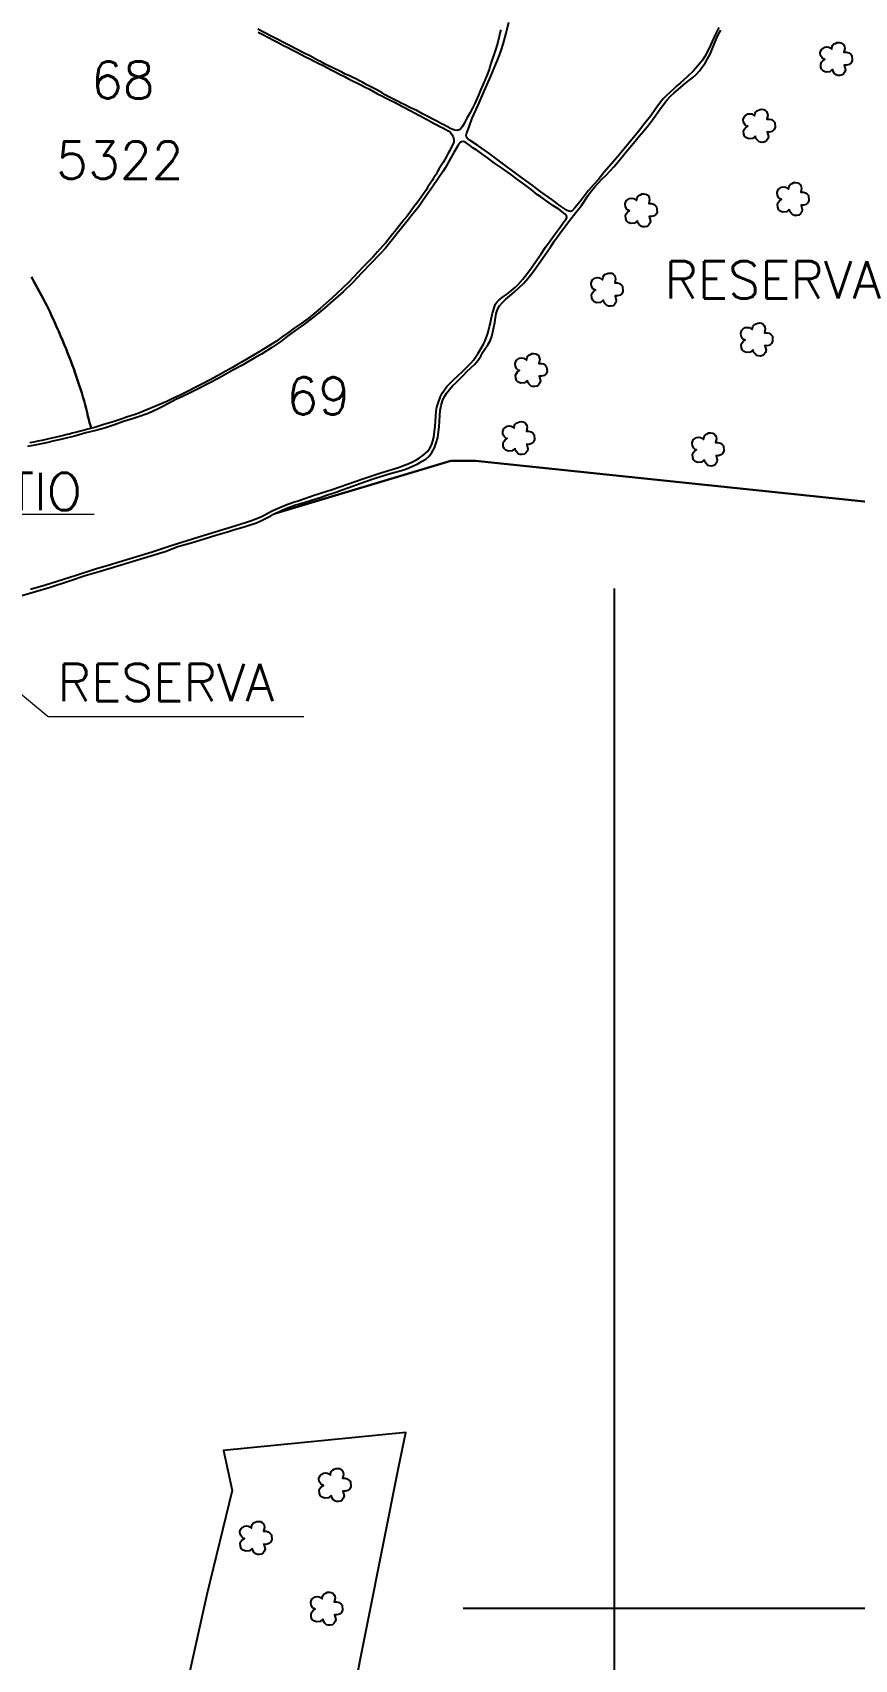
# Model space of a CAD drawing. Extents: x 739818 to 746118, y 7816232 to 7825142.
# Drawn here: x 742890 to 743752, y 7817946 to 7819654 of the extents above; entities that cross this region are included whole.
import ezdxf

# ---------------------------------------------------------------- set-up
doc = ezdxf.new("R2010")
doc.units = 0
doc.header["$MEASUREMENT"] = 0
doc.linetypes.add('CONTINUO', pattern=[0])
for name, color, linetype, lineweight in [('0114001148', 1, 'Continuous', 25), ('0114001148066', 5, 'Continuous', 25), ('0114001148068', 5, 'Continuous', 25), ('TEXTO_DIVERSOS', 7, 'Continuous', 5)]:
    doc.layers.add(name, color=color, linetype=linetype, lineweight=lineweight)
for name, color, linetype in [('0114001148069', 5, 'Continuous'), ('0114001148081', 5, 'Continuous'), ('_SIMBOLO ARVORE', 118, 'Continuous'), ('MALHA', 8, 'Continuous'), ('RESERVA', 3, 'Continuous'), ('TEXTO_NUN_TAL', 7, 'Continuous')]:
    doc.layers.add(name, color=color, linetype=linetype)
doc.styles.add('Simplex', font='simplex.shx')

msp = doc.modelspace()

# ---------------------------------------------------------------- linework, layer by layer
at = {"layer": '0114001148', "linetype": 'ByBlock'}
for points in [[(742878.7, 7819062.9), (742893.2, 7819067.1), (742907.5, 7819071.3), (742929.9, 7819078.6), (742945, 7819083.8), (742959.8, 7819088.2), (742983.1, 7819095.1), (743007, 7819102.3), (743029.1, 7819109.2), (743042.5, 7819114.3), (743056.4, 7819118.2), (743069.9, 7819122.3), (743082.3, 7819126.2), (743094.6, 7819129.9), (743100.8, 7819131.8), (743107, 7819133.6), (743113.2, 7819135.3), (743119.3, 7819137.3), (743125, 7819139.3), (743130.1, 7819141.5), (743135, 7819143.9), (743140.1, 7819146.6), (743142.2, 7819147.8), (743144.4, 7819149), (743328.9, 7819204.3), (743354.5, 7819204.1), (743789.2, 7819158.7)], [(743209.2, 7817822.6), (743274, 7818147.5), (743281.7, 7818184.5), (743090.2, 7818165.9), (743099.5, 7818123.8), (743072.9, 7818014.5), (743047, 7817898.2)]]:
    msp.add_lwpolyline(points, dxfattribs=at)
at = {"layer": '0114001148066'}
msp.add_lwpolyline([(743381.2, 7819656.5), (743380.3, 7819652.9), (743379.5, 7819649.5), (743378.1, 7819643.7), (743376.3, 7819637.6), (743374.4, 7819631.4), (743372.3, 7819625.4), (743370.2, 7819619.2), (743369.2, 7819616), (743367.1, 7819610.3), (743364.9, 7819604.5), (743362.4, 7819598.7), (743360, 7819593.1), (743357.7, 7819587.9), (743353.9, 7819579.3), (743351.4, 7819574.2), (743348.6, 7819568.9), (743345.6, 7819563.7), (743343, 7819558.9), (743341.9, 7819556.6), (743340.8, 7819554.6), (743339.3, 7819552.9), (743337.6, 7819551.7), (743335.4, 7819551), (743333.1, 7819551.2), (743330.9, 7819551.9), (743328.6, 7819553), (743326.3, 7819554.2), (743324, 7819555.5), (743321.5, 7819556.8), (743319.1, 7819558), (743316.7, 7819559.3), (743314.1, 7819560.6), (743309.3, 7819563), (743304.5, 7819565.7), (743299.2, 7819568.5), (743293, 7819571.7), (743286.5, 7819574.8), (743279.9, 7819578.1), (743276.6, 7819579.7), (743273.4, 7819581.4), (743270, 7819583.1), (743266.6, 7819584.8), (743263.2, 7819586.6), (743259.9, 7819588.4), (743256.8, 7819590.2), (743253.6, 7819592), (743250.5, 7819593.7), (743247, 7819595.5), (743243.5, 7819597.4), (743239.9, 7819599.2), (743236.4, 7819601.1), (743232.8, 7819602.9), (743229.1, 7819604.9), (743225.3, 7819606.7), (743221.7, 7819608.4), (743218.1, 7819610.1), (743214.5, 7819611.9), (743210.8, 7819613.8), (743207.1, 7819615.7), (743203.5, 7819617.4), (743199.8, 7819619.2), (743196.2, 7819620.9), (743192.6, 7819622.8), (743188.9, 7819624.7), (743181.4, 7819628.8), (743174.1, 7819632.5), (743167, 7819636.1), (743159.7, 7819640), (743156, 7819641.9), (743152.5, 7819643.6), (743148.8, 7819645.5), (743141.1, 7819649.6), (743133.7, 7819653.4), (743126.2, 7819657.2)], dxfattribs=at)
at = {"layer": '0114001148068'}
for points in [[(743126.8, 7819654), (743132.1, 7819651.2), (743137.4, 7819648.5), (743142.6, 7819645.8), (743147.7, 7819643.1), (743152.7, 7819640.5), (743157.7, 7819638), (743162.5, 7819635.5), (743167.2, 7819633.1), (743171.8, 7819630.7), (743176.3, 7819628.3), (743180.9, 7819625.9), (743185.5, 7819623.6), (743190.2, 7819621.2), (743194.8, 7819618.9), (743199.3, 7819616.5), (743203.8, 7819614.1), (743208.3, 7819611.9), (743212.8, 7819609.7), (743217.2, 7819607.5), (743221.5, 7819605.2), (743225.8, 7819603), (743230.1, 7819600.8), (743234.5, 7819598.6), (743238.9, 7819596.3), (743243.3, 7819594.1), (743247.7, 7819591.8), (743252, 7819589.5), (743256.5, 7819587.2), (743260.9, 7819584.9), (743265.3, 7819582.7), (743269.6, 7819580.5), (743278.1, 7819575.9), (743286.8, 7819571.4), (743295.2, 7819567), (743303.4, 7819562.7), (743310.7, 7819558.7), (743314, 7819556.8), (743317.2, 7819555.2), (743320.4, 7819553.6), (743323.4, 7819552), (743326.1, 7819550.5), (743328.3, 7819548.8), (743329.9, 7819546.7), (743331.2, 7819544.3), (743332, 7819541.4), (743331.8, 7819538.7), (743330.8, 7819536), (743329.2, 7819532.9), (743327.6, 7819529.7), (743325.8, 7819526.5), (743324.2, 7819523.5), (743322.5, 7819520.5), (743320.7, 7819517.4), (743318.7, 7819514.2), (743316.7, 7819510.9), (743314.8, 7819507.7), (743312.9, 7819504.5), (743311.1, 7819501.5), (743309.2, 7819498.4), (743307, 7819495.1), (743304.7, 7819491.6), (743302.4, 7819488), (743300.2, 7819484.5), (743297.7, 7819480.9), (743295.2, 7819477.4), (743292.6, 7819474.1), (743290, 7819470.7), (743287.5, 7819467.2), (743285, 7819463.9), (743282.5, 7819460.6), (743280, 7819457.5), (743277.6, 7819454.5), (743275.1, 7819451.3), (743272.6, 7819448.1), (743270.2, 7819445), (743267.7, 7819441.9), (743265.1, 7819438.8), (743262.6, 7819435.9), (743260.1, 7819432.8), (743257.4, 7819429.7), (743252, 7819423.7), (743246.8, 7819418), (743241.7, 7819412.6), (743236.9, 7819407.7), (743231.9, 7819402.4), (743226.8, 7819397.1), (743221.3, 7819391.5), (743215.4, 7819385.7), (743209.6, 7819380.1), (743203.9, 7819374.9), (743197.9, 7819369.6), (743191.7, 7819364.2), (743185.2, 7819358.6), (743179, 7819353.7), (743171.8, 7819348.5), (743164.6, 7819343.3), (743158.4, 7819338.8), (743152, 7819334.3), (743145.9, 7819329.8), (743139.7, 7819325.8), (743133.9, 7819322.4), (743127.7, 7819318.6), (743121.7, 7819315), (743115.9, 7819311.6), (743110, 7819308.1), (743105.1, 7819305.2), (743099.8, 7819302.1), (743092.2, 7819297.8), (743084, 7819293.5), (743075.6, 7819288.9), (743068.1, 7819284.9), (743060.5, 7819281.1), (743052.5, 7819277.1), (743044.7, 7819273.3), (743037.8, 7819270.1), (743034.4, 7819268.4), (743030.7, 7819266.6), (743026.5, 7819264.8), (743022.4, 7819263), (743018.3, 7819261.2), (743014.1, 7819259.4), (743009.8, 7819257.6), (743005.7, 7819255.9), (743001.6, 7819254.4), (742997.5, 7819253), (742993.2, 7819251.5), (742988.7, 7819250), (742984, 7819248.4), (742974.4, 7819245.3), (742964.7, 7819242.4), (742960.4, 7819241), (742956.3, 7819239.7), (742952.3, 7819238.5), (742951.2, 7819239.4), (742950.6, 7819241.2), (742949.8, 7819244), (742948.9, 7819247.5), (742948, 7819251.2), (742947.2, 7819255.1), (742946.2, 7819259), (742945.2, 7819263), (742944, 7819267.1), (742942.8, 7819271.4), (742941.6, 7819275.6), (742940.2, 7819279.7), (742938.9, 7819283.8), (742937.5, 7819287.8), (742936.2, 7819292), (742934.7, 7819296.3), (742933.2, 7819300.7), (742931.7, 7819305), (742930.1, 7819309.2), (742928.4, 7819313.4), (742926.8, 7819317.5), (742925.1, 7819321.8), (742923.3, 7819326.3), (742921.4, 7819330.8), (742919.4, 7819335.3), (742917.5, 7819339.8), (742915.6, 7819344.1), (742913.7, 7819348.3), (742911.9, 7819352.4), (742910, 7819356.4), (742908.3, 7819360.2), (742906.7, 7819363.8), (742904.9, 7819367.2), (742903.3, 7819370.5), (742901.5, 7819374), (742899.4, 7819377.7), (742897.3, 7819381.5), (742895.2, 7819385.4), (742893.1, 7819389.3), (742891, 7819393.2), (742888.8, 7819397.2)], [(742888.8, 7819397.2), (742891, 7819393.2), (742893.1, 7819389.3), (742895.2, 7819385.4), (742897.3, 7819381.5), (742899.4, 7819377.7), (742901.5, 7819374), (742903.3, 7819370.5), (742904.9, 7819367.2), (742906.7, 7819363.8), (742908.3, 7819360.2), (742910, 7819356.4), (742911.9, 7819352.4), (742913.7, 7819348.3), (742915.6, 7819344.1), (742917.5, 7819339.8), (742919.4, 7819335.3), (742921.4, 7819330.8), (742923.3, 7819326.3), (742925.1, 7819321.8), (742926.8, 7819317.5), (742928.4, 7819313.4), (742930.1, 7819309.2), (742931.7, 7819305), (742933.2, 7819300.7), (742934.7, 7819296.3), (742936.2, 7819292), (742937.5, 7819287.8), (742938.9, 7819283.8), (742940.2, 7819279.7), (742941.6, 7819275.6), (742942.8, 7819271.4), (742944, 7819267.1), (742945.2, 7819263), (742946.2, 7819259), (742947.2, 7819255.1), (742948, 7819251.2), (742948.9, 7819247.5), (742949.8, 7819244), (742950.6, 7819241.2), (742951.2, 7819239.4), (742952.3, 7819238.5), (742947.8, 7819237.3), (742943.2, 7819236), (742939, 7819234.9), (742935.1, 7819233.9), (742931.7, 7819233.1), (742928.6, 7819232.3), (742926.2, 7819231.7), (742922.3, 7819230.8), (742917.8, 7819229.7), (742913.4, 7819228.7), (742907.2, 7819227.3), (742899.6, 7819225.5), (742895.6, 7819224.7), (742891.3, 7819223.8), (742887.1, 7819223.1)]]:
    msp.add_lwpolyline(points, dxfattribs=at)
at = {"layer": '0114001148069', "linetype": 'ByBlock'}
for points in [[(743340.4, 7819297.3), (743346.6, 7819303.4), (743349.6, 7819306.6), (743352.5, 7819310), (743357.6, 7819317.3), (743359.7, 7819320.7), (743363.2, 7819326.8), (743364.6, 7819329.6), (743366.7, 7819334.9), (743367.7, 7819337.9), (743369.4, 7819345.1), (743370.3, 7819349), (743371.1, 7819352.8), (743372.6, 7819359.2), (743373.5, 7819362.4), (743375.4, 7819368.3), (743377.1, 7819370.6), (743379.1, 7819372.7), (743384.1, 7819376.5), (743387.1, 7819378.7), (743392.5, 7819382.9), (743396.7, 7819386.5), (743399.1, 7819388.8), (743404.3, 7819394.7), (743409.3, 7819401.2), (743414, 7819407.8), (743418.5, 7819414.5), (743423.5, 7819421.5), (743428.2, 7819428.3), (743433, 7819435.1), (743438.3, 7819442.3), (743443.4, 7819449.5), (743447.5, 7819454.9), (743449.6, 7819457.2), (743450.5, 7819459.7), (743450.1, 7819461.4), (743448.7, 7819463.1), (743442.1, 7819468.3), (743435.9, 7819472.3), (743423.3, 7819481.1), (743419.7, 7819483.5), (743412.9, 7819488.8), (743406, 7819494.3), (743398.8, 7819499.5), (743391.4, 7819505.1), (743383.1, 7819510.9), (743374.7, 7819516.6), (743367.1, 7819522), (743355.9, 7819530.1), (743352, 7819532.8), (743348.3, 7819535.6), (743344.9, 7819537.8), (743342.1, 7819539.2), (743339.9, 7819539), (743338.5, 7819538.1), (743337.4, 7819536.9), (743336.6, 7819535.5), (743332.1, 7819527.7), (743328.7, 7819522.1), (743327, 7819519.1), (743323.1, 7819511.9), (743320.7, 7819508.2), (743315.4, 7819500.5), (743309.7, 7819491.9), (743303.7, 7819483.4), (743297.5, 7819474.5), (743294.4, 7819469.9), (743287.7, 7819461.5), (743284.4, 7819457.6), (743272.3, 7819442.3), (743268.7, 7819437.7), (743260.1, 7819427.5), (743254.4, 7819421.1), (743244.9, 7819411.2), (743235.4, 7819401.4), (743226, 7819391.3), (743215.7, 7819381.7), (743205.4, 7819372.4), (743196.6, 7819364.7), (743192.2, 7819361.1), (743183.2, 7819353.9), (743174.5, 7819347.4), (743165.3, 7819340.5), (743157.5, 7819334.9), (743150.3, 7819329.5), (743141.1, 7819323.3), (743130, 7819316.2), (743124.3, 7819313), (743109.4, 7819304.2), (743100, 7819299.5), (743085.5, 7819291), (743075.4, 7819285.7), (743065.9, 7819280.8), (743056, 7819275.8), (743045.8, 7819271), (743041, 7819268.8), (743031.8, 7819264), (743026.8, 7819261.4), (743021.7, 7819258.7), (743016.4, 7819256.2), (743011.2, 7819253.8), (743001.1, 7819250.3), (742996, 7819248.7), (742985.5, 7819245.6), (742976, 7819242), (742966.4, 7819238.7), (742961.5, 7819237.3), (742956.5, 7819236.1), (742945.8, 7819233.5), (742935.4, 7819230.6), (742920.9, 7819226.9), (742911.4, 7819224.7), (742906.4, 7819223.6), (742892.5, 7819220.8), (742884.7, 7819219.1)], [(742887.7, 7819069.4), (742903.6, 7819074.2), (742915.8, 7819078), (742935.7, 7819084.4), (742955.9, 7819090.9), (742969.4, 7819094.8), (742992.4, 7819101.8), (743015.6, 7819108.8), (743036.4, 7819115.6), (743073.4, 7819127.2), (743102.3, 7819136.1), (743108.7, 7819138), (743114.6, 7819139.9), (743119.8, 7819141.7), (743128.7, 7819145.2), (743132.8, 7819147.3), (743136.7, 7819149.4), (743140.8, 7819151.5), (743145.1, 7819153.5), (743149.5, 7819155.3), (743154.2, 7819157.3), (743159, 7819159.2), (743163.8, 7819160.9), (743168.7, 7819162.3), (743185.3, 7819168.1), (743204.4, 7819174.2), (743236.4, 7819185.5), (743255.3, 7819191.5), (743273.9, 7819197.2), (743279.3, 7819199.2), (743284.1, 7819201.1), (743288.5, 7819203.1), (743292.2, 7819205.1), (743295.8, 7819207.3), (743299, 7819209.5), (743301.9, 7819211.8), (743304.5, 7819214.4), (743306.7, 7819217.4), (743308.4, 7819220.5), (743309.7, 7819223.9), (743310.7, 7819227.7), (743311.3, 7819231.5), (743311.8, 7819235.5), (743312.2, 7819240.3), (743312.6, 7819245.8), (743313, 7819251.2), (743313.5, 7819256.2), (743314.1, 7819260.7), (743315.4, 7819264.9), (743318, 7819271.9), (743319.7, 7819275.2), (743322, 7819278.7), (743324.7, 7819282.1), (743330.9, 7819288.5), (743337.3, 7819294.3), (743340.4, 7819297.3)]]:
    msp.add_lwpolyline(points, dxfattribs=at)
at = {"layer": '0114001148081', "linetype": 'ByBlock'}
msp.add_lwpolyline([(743610.1, 7819658.9), (743606.6, 7819652.1), (743601.2, 7819640.5), (743597.2, 7819632.5), (743595.2, 7819628.6), (743592.7, 7819624.7), (743589.8, 7819620.8), (743583.3, 7819613.6), (743576.6, 7819607.1), (743569.6, 7819600.8), (743566, 7819597.6), (743562.3, 7819594.3), (743555.1, 7819587.5), (743551.7, 7819584.1), (743548.6, 7819580.7), (743543.7, 7819573.8), (743538.5, 7819566.2), (743535.4, 7819562.3), (743532.2, 7819558.4), (743525.7, 7819549.8), (743515.4, 7819537.5), (743505.6, 7819525.8), (743497.3, 7819515.8), (743489.8, 7819507.1), (743483.2, 7819499.2), (743478.3, 7819493.8), (743473.1, 7819487.9), (743469.7, 7819483.5), (743464.5, 7819476.5), (743459, 7819469.6), (743456.1, 7819466.4), (743454.4, 7819465.9), (743452.6, 7819466.2), (743450.7, 7819466.9), (743443.4, 7819471.7), (743434.6, 7819478.3), (743423.2, 7819486.6), (743414, 7819493.6), (743397.8, 7819505.5), (743382.7, 7819516.6), (743368.5, 7819526.9), (743357, 7819535.1), (743349, 7819540.5), (743346.4, 7819542.3), (743345.2, 7819544), (743345, 7819546), (743345.3, 7819547.4), (743346.8, 7819551.9), (743348.2, 7819555.7), (743351.3, 7819563.9), (743357.3, 7819577.4), (743363.6, 7819592.1), (743370.7, 7819608), (743377.7, 7819624.5), (743379.9, 7819630), (743381.9, 7819635.8), (743383.6, 7819641.6), (743386.7, 7819653.1), (743389.6, 7819664.7)], dxfattribs=at)
at = {"layer": '_SIMBOLO ARVORE', "linetype": 'CONTINUO'}
for points in [[(743729.3, 7819615.1, 0), (743726.3, 7819612.5, 0), (743722.4, 7819612.1, 0), (743719.7, 7819613.2, 0), (743717.8, 7819615.1, 0), (743717, 7819617.2, 0), (743716.8, 7819620.4, 0), (743717.8, 7819622.5, 0), (743718.9, 7819624, 0), (743721.1, 7819625.5, 0), (743719.7, 7819625.9, 0), (743718.3, 7819627, 0), (743716.7, 7819629.6, 0), (743716.4, 7819632.6, 0), (743717.6, 7819635.8, 0), (743718.8, 7819637, 0), (743721.1, 7819638.3, 0), (743723.4, 7819638.6, 0), (743725.3, 7819638.4, 0), (743726.8, 7819637.7, 0), (743728.4, 7819636.2, 0), (743728.9, 7819639, 0), (743729.3, 7819640.1, 0), (743730.6, 7819641.7, 0), (743732.4, 7819642.3, 0), (743734.1, 7819643.1, 0), (743736.1, 7819643.3, 0), (743738, 7819643, 0), (743739.6, 7819642.2, 0), (743740.7, 7819641, 0), (743741.7, 7819639, 0), (743742.1, 7819636.8, 0), (743741.2, 7819632.9, 0), (743743.9, 7819633, 0), (743746.2, 7819632.4, 0), (743748.3, 7819630.8, 0), (743749.5, 7819629.4, 0), (743749.8, 7819624, 0), (743748.5, 7819621.6, 0), (743746.7, 7819620, 0), (743744, 7819619.3, 0), (743741.6, 7819619.5, 0), (743742.8, 7819614.5, 0), (743742.3, 7819612.4, 0), (743740.8, 7819610.3, 0), (743739.2, 7819609.1, 0), (743736.9, 7819608.5, 0), (743734.7, 7819608.6, 0), (743733, 7819609.1, 0), (743731.1, 7819611, 0), (743729.8, 7819612.7, 0), (743729.4, 7819615.3, 0)], [(743648.4, 7819544.9, 0), (743645.4, 7819542.4, 0), (743641.6, 7819542, 0), (743638.8, 7819543, 0), (743636.9, 7819544.9, 0), (743636.1, 7819547.1, 0), (743635.9, 7819550.3, 0), (743636.9, 7819552.3, 0), (743638, 7819553.8, 0), (743640.2, 7819555.3, 0), (743638.8, 7819555.8, 0), (743637.4, 7819556.9, 0), (743635.8, 7819559.5, 0), (743635.5, 7819562.5, 0), (743636.7, 7819565.7, 0), (743637.9, 7819566.8, 0), (743640.2, 7819568.2, 0), (743642.5, 7819568.5, 0), (743644.4, 7819568.2, 0), (743645.9, 7819567.5, 0), (743647.5, 7819566.1, 0), (743648, 7819568.9, 0), (743648.4, 7819570, 0), (743649.7, 7819571.5, 0), (743651.5, 7819572.2, 0), (743653.2, 7819573, 0), (743655.2, 7819573.2, 0), (743657.1, 7819572.9, 0), (743658.7, 7819572.1, 0), (743659.8, 7819570.9, 0), (743660.8, 7819568.9, 0), (743661.2, 7819566.7, 0), (743660.3, 7819562.8, 0), (743663, 7819562.8, 0), (743665.3, 7819562.3, 0), (743667.4, 7819560.6, 0), (743668.6, 7819559.3, 0), (743668.9, 7819553.9, 0), (743667.6, 7819551.5, 0), (743665.8, 7819549.9, 0), (743663.1, 7819549.2, 0), (743660.7, 7819549.4, 0), (743662, 7819544.4, 0), (743661.4, 7819542.2, 0), (743659.9, 7819540.2, 0), (743658.3, 7819538.9, 0), (743656.1, 7819538.4, 0), (743653.8, 7819538.5, 0), (743652.1, 7819539, 0), (743650.2, 7819540.9, 0), (743648.9, 7819542.6, 0), (743648.5, 7819545.2, 0)], [(743524.5, 7819456.2, 0), (743521.5, 7819453.7, 0), (743517.7, 7819453.3, 0), (743515, 7819454.3, 0), (743513.1, 7819456.2, 0), (743512.3, 7819458.4, 0), (743512.1, 7819461.6, 0), (743513.1, 7819463.6, 0), (743514.2, 7819465.1, 0), (743516.4, 7819466.6, 0), (743515, 7819467.1, 0), (743513.6, 7819468.2, 0), (743512, 7819470.8, 0), (743511.7, 7819473.8, 0), (743512.9, 7819477, 0), (743514.1, 7819478.1, 0), (743516.3, 7819479.5, 0), (743518.7, 7819479.8, 0), (743520.6, 7819479.6, 0), (743522.1, 7819478.9, 0), (743523.7, 7819477.4, 0), (743524.2, 7819480.2, 0), (743524.6, 7819481.3, 0), (743525.8, 7819482.8, 0), (743527.6, 7819483.5, 0), (743529.4, 7819484.3, 0), (743531.4, 7819484.5, 0), (743533.3, 7819484.2, 0), (743534.8, 7819483.4, 0), (743536, 7819482.2, 0), (743537, 7819480.2, 0), (743537.3, 7819478, 0), (743536.4, 7819474.1, 0), (743539.2, 7819474.2, 0), (743541.4, 7819473.6, 0), (743543.6, 7819471.9, 0), (743544.7, 7819470.6, 0), (743545.1, 7819465.2, 0), (743543.7, 7819462.8, 0), (743542, 7819461.2, 0), (743539.2, 7819460.5, 0), (743536.8, 7819460.7, 0), (743538.1, 7819455.7, 0), (743537.5, 7819453.6, 0), (743536.1, 7819451.5, 0), (743534.5, 7819450.2, 0), (743532.2, 7819449.7, 0), (743530, 7819449.8, 0), (743528.3, 7819450.3, 0), (743526.4, 7819452.2, 0), (743525, 7819453.9, 0), (743524.6, 7819456.5, 0)], [(743683.9, 7819468.1, 0), (743680.9, 7819465.6, 0), (743677.1, 7819465.2, 0), (743674.4, 7819466.2, 0), (743672.5, 7819468.1, 0), (743671.7, 7819470.3, 0), (743671.5, 7819473.5, 0), (743672.5, 7819475.5, 0), (743673.6, 7819477, 0), (743675.8, 7819478.5, 0), (743674.4, 7819479, 0), (743673, 7819480.1, 0), (743671.4, 7819482.7, 0), (743671.1, 7819485.7, 0), (743672.3, 7819488.9, 0), (743673.5, 7819490, 0), (743675.7, 7819491.4, 0), (743678.1, 7819491.7, 0), (743680, 7819491.4, 0), (743681.5, 7819490.8, 0), (743683.1, 7819489.3, 0), (743683.6, 7819492.1, 0), (743684, 7819493.2, 0), (743685.2, 7819494.7, 0), (743687, 7819495.4, 0), (743688.8, 7819496.2, 0), (743690.8, 7819496.4, 0), (743692.7, 7819496.1, 0), (743694.2, 7819495.3, 0), (743695.4, 7819494.1, 0), (743696.4, 7819492.1, 0), (743696.7, 7819489.9, 0), (743695.8, 7819486, 0), (743698.6, 7819486.1, 0), (743700.8, 7819485.5, 0), (743703, 7819483.8, 0), (743704.1, 7819482.5, 0), (743704.5, 7819477.1, 0), (743703.1, 7819474.7, 0), (743701.4, 7819473.1, 0), (743698.6, 7819472.4, 0), (743696.2, 7819472.6, 0), (743697.5, 7819467.6, 0), (743696.9, 7819465.4, 0), (743695.5, 7819463.4, 0), (743693.9, 7819462.1, 0), (743691.6, 7819461.6, 0), (743689.4, 7819461.7, 0), (743687.7, 7819462.2, 0), (743685.8, 7819464.1, 0), (743684.4, 7819465.8, 0), (743684, 7819468.4, 0)], [(743488.9, 7819373, 0), (743485.8, 7819370.5, 0), (743482, 7819370.1, 0), (743479.3, 7819371.1, 0), (743477.4, 7819373, 0), (743476.6, 7819375.2, 0), (743476.4, 7819378.4, 0), (743477.4, 7819380.4, 0), (743478.5, 7819381.9, 0), (743480.7, 7819383.4, 0), (743479.3, 7819383.9, 0), (743477.9, 7819385, 0), (743476.3, 7819387.6, 0), (743476, 7819390.6, 0), (743477.2, 7819393.8, 0), (743478.4, 7819394.9, 0), (743480.7, 7819396.3, 0), (743483, 7819396.6, 0), (743484.9, 7819396.3, 0), (743486.4, 7819395.6, 0), (743488, 7819394.2, 0), (743488.5, 7819397, 0), (743488.9, 7819398.1, 0), (743490.1, 7819399.6, 0), (743492, 7819400.3, 0), (743493.7, 7819401.1, 0), (743495.7, 7819401.3, 0), (743497.6, 7819401, 0), (743499.1, 7819400.2, 0), (743500.3, 7819399, 0), (743501.3, 7819397, 0), (743501.7, 7819394.8, 0), (743500.7, 7819390.9, 0), (743503.5, 7819391, 0), (743505.7, 7819390.4, 0), (743507.9, 7819388.7, 0), (743509, 7819387.4, 0), (743509.4, 7819382, 0), (743508.1, 7819379.6, 0), (743506.3, 7819378, 0), (743503.6, 7819377.3, 0), (743501.1, 7819377.5, 0), (743502.4, 7819372.5, 0), (743501.8, 7819370.3, 0), (743500.4, 7819368.3, 0), (743498.8, 7819367, 0), (743496.5, 7819366.5, 0), (743494.3, 7819366.6, 0), (743492.6, 7819367.1, 0), (743490.7, 7819369, 0), (743489.4, 7819370.7, 0), (743488.9, 7819373.3, 0)], [(743645.9, 7819320.7, 0), (743642.9, 7819318.2, 0), (743639.1, 7819317.8, 0), (743636.3, 7819318.8, 0), (743634.4, 7819320.7, 0), (743633.6, 7819322.9, 0), (743633.4, 7819326.1, 0), (743634.4, 7819328.1, 0), (743635.5, 7819329.6, 0), (743637.7, 7819331.1, 0), (743636.3, 7819331.6, 0), (743634.9, 7819332.7, 0), (743633.3, 7819335.3, 0), (743633, 7819338.3, 0), (743634.2, 7819341.5, 0), (743635.4, 7819342.6, 0), (743637.7, 7819344, 0), (743640, 7819344.3, 0), (743641.9, 7819344, 0), (743643.4, 7819343.3, 0), (743645, 7819341.9, 0), (743645.5, 7819344.7, 0), (743645.9, 7819345.8, 0), (743647.2, 7819347.3, 0), (743649, 7819348, 0), (743650.8, 7819348.8, 0), (743652.7, 7819349, 0), (743654.6, 7819348.7, 0), (743656.2, 7819347.9, 0), (743657.3, 7819346.7, 0), (743658.3, 7819344.7, 0), (743658.7, 7819342.5, 0), (743657.8, 7819338.6, 0), (743660.5, 7819338.6, 0), (743662.8, 7819338.1, 0), (743664.9, 7819336.4, 0), (743666.1, 7819335.1, 0), (743666.4, 7819329.7, 0), (743665.1, 7819327.3, 0), (743663.3, 7819325.7, 0), (743660.6, 7819325, 0), (743658.2, 7819325.2, 0), (743659.5, 7819320.2, 0), (743658.9, 7819318, 0), (743657.4, 7819316, 0), (743655.8, 7819314.7, 0), (743653.6, 7819314.2, 0), (743651.3, 7819314.3, 0), (743649.6, 7819314.8, 0), (743647.7, 7819316.7, 0), (743646.4, 7819318.4, 0), (743646, 7819321, 0)], [(743409.2, 7819288.6, 0), (743406.1, 7819286.1, 0), (743402.3, 7819285.7, 0), (743399.6, 7819286.7, 0), (743397.7, 7819288.6, 0), (743396.9, 7819290.8, 0), (743396.7, 7819294, 0), (743397.7, 7819296, 0), (743398.8, 7819297.5, 0), (743401, 7819299, 0), (743399.6, 7819299.5, 0), (743398.2, 7819300.6, 0), (743396.6, 7819303.2, 0), (743396.3, 7819306.2, 0), (743397.5, 7819309.4, 0), (743398.7, 7819310.5, 0), (743400.9, 7819311.9, 0), (743403.3, 7819312.2, 0), (743405.2, 7819311.9, 0), (743406.7, 7819311.2, 0), (743408.3, 7819309.8, 0), (743408.8, 7819312.6, 0), (743409.2, 7819313.7, 0), (743410.4, 7819315.2, 0), (743412.2, 7819315.9, 0), (743414, 7819316.7, 0), (743416, 7819316.9, 0), (743417.9, 7819316.6, 0), (743419.4, 7819315.8, 0), (743420.6, 7819314.6, 0), (743421.6, 7819312.6, 0), (743422, 7819310.4, 0), (743421, 7819306.5, 0), (743423.8, 7819306.5, 0), (743426, 7819306, 0), (743428.2, 7819304.3, 0), (743429.3, 7819303, 0), (743429.7, 7819297.6, 0), (743428.3, 7819295.2, 0), (743426.6, 7819293.6, 0), (743423.9, 7819292.9, 0), (743421.4, 7819293.1, 0), (743422.7, 7819288.1, 0), (743422.1, 7819285.9, 0), (743420.7, 7819283.9, 0), (743419.1, 7819282.6, 0), (743416.8, 7819282.1, 0), (743414.6, 7819282.2, 0), (743412.9, 7819282.7, 0), (743411, 7819284.6, 0), (743409.6, 7819286.3, 0), (743409.2, 7819288.9, 0)], [(743396.1, 7819217.3, 0), (743393.1, 7819214.8, 0), (743389.2, 7819214.3, 0), (743386.5, 7819215.4, 0), (743384.6, 7819217.3, 0), (743383.8, 7819219.5, 0), (743383.6, 7819222.7, 0), (743384.6, 7819224.7, 0), (743385.7, 7819226.2, 0), (743387.9, 7819227.7, 0), (743386.5, 7819228.1, 0), (743385.1, 7819229.3, 0), (743383.5, 7819231.8, 0), (743383.2, 7819234.9, 0), (743384.4, 7819238, 0), (743385.6, 7819239.2, 0), (743387.9, 7819240.6, 0), (743390.2, 7819240.9, 0), (743392.1, 7819240.6, 0), (743393.6, 7819239.9, 0), (743395.2, 7819238.5, 0), (743395.7, 7819241.2, 0), (743396.1, 7819242.4, 0), (743397.3, 7819243.9, 0), (743399.2, 7819244.6, 0), (743400.9, 7819245.3, 0), (743402.9, 7819245.5, 0), (743404.8, 7819245.3, 0), (743406.3, 7819244.5, 0), (743407.5, 7819243.2, 0), (743408.5, 7819241.3, 0), (743408.9, 7819239.1, 0), (743408, 7819235.2, 0), (743410.7, 7819235.2, 0), (743413, 7819234.7, 0), (743415.1, 7819233, 0), (743416.3, 7819231.6, 0), (743416.6, 7819226.3, 0), (743415.3, 7819223.9, 0), (743413.5, 7819222.3, 0), (743410.8, 7819221.5, 0), (743408.4, 7819221.7, 0), (743409.6, 7819216.7, 0), (743409.1, 7819214.6, 0), (743407.6, 7819212.6, 0), (743406, 7819211.3, 0), (743403.7, 7819210.7, 0), (743401.5, 7819210.9, 0), (743399.8, 7819211.3, 0), (743397.9, 7819213.2, 0), (743396.6, 7819215, 0), (743396.2, 7819217.6, 0)], [(743594.7, 7819205.4, 0), (743591.7, 7819202.9, 0), (743587.9, 7819202.4, 0), (743585.2, 7819203.5, 0), (743583.3, 7819205.4, 0), (743582.5, 7819207.6, 0), (743582.2, 7819210.8, 0), (743583.3, 7819212.8, 0), (743584.4, 7819214.3, 0), (743586.6, 7819215.8, 0), (743585.2, 7819216.2, 0), (743583.8, 7819217.4, 0), (743582.2, 7819219.9, 0), (743581.9, 7819223, 0), (743583.1, 7819226.2, 0), (743584.3, 7819227.3, 0), (743586.5, 7819228.7, 0), (743588.9, 7819229, 0), (743590.8, 7819228.7, 0), (743592.3, 7819228, 0), (743593.9, 7819226.6, 0), (743594.4, 7819229.4, 0), (743594.8, 7819230.5, 0), (743596, 7819232, 0), (743597.8, 7819232.7, 0), (743599.6, 7819233.5, 0), (743601.6, 7819233.6, 0), (743603.5, 7819233.4, 0), (743605, 7819232.6, 0), (743606.1, 7819231.3, 0), (743607.1, 7819229.4, 0), (743607.5, 7819227.2, 0), (743606.6, 7819223.3, 0), (743609.4, 7819223.3, 0), (743611.6, 7819222.8, 0), (743613.7, 7819221.1, 0), (743614.9, 7819219.8, 0), (743615.2, 7819214.4, 0), (743613.9, 7819212, 0), (743612.2, 7819210.4, 0), (743609.4, 7819209.6, 0), (743607, 7819209.9, 0), (743608.3, 7819204.8, 0), (743607.7, 7819202.7, 0), (743606.3, 7819200.7, 0), (743604.7, 7819199.4, 0), (743602.4, 7819198.8, 0), (743600.2, 7819199, 0), (743598.5, 7819199.5, 0), (743596.5, 7819201.4, 0), (743595.2, 7819203.1, 0), (743594.8, 7819205.7, 0)], [(743203.3, 7818118.7, 0), (743200.3, 7818116.2, 0), (743196.4, 7818115.8, 0), (743193.7, 7818116.8, 0), (743191.8, 7818118.7, 0), (743191, 7818120.9, 0), (743190.8, 7818124.1, 0), (743191.8, 7818126.1, 0), (743192.9, 7818127.6, 0), (743195.1, 7818129.1, 0), (743193.7, 7818129.6, 0), (743192.3, 7818130.7, 0), (743190.7, 7818133.3, 0), (743190.4, 7818136.3, 0), (743191.6, 7818139.5, 0), (743192.8, 7818140.6, 0), (743195.1, 7818142, 0), (743197.4, 7818142.3, 0), (743199.3, 7818142, 0), (743200.8, 7818141.4, 0), (743202.4, 7818139.9, 0), (743202.9, 7818142.7, 0), (743203.3, 7818143.8, 0), (743204.6, 7818145.3, 0), (743206.4, 7818146, 0), (743208.1, 7818146.8, 0), (743210.1, 7818147, 0), (743212, 7818146.7, 0), (743213.5, 7818145.9, 0), (743214.7, 7818144.7, 0), (743215.7, 7818142.7, 0), (743216.1, 7818140.5, 0), (743215.2, 7818136.6, 0), (743217.9, 7818136.7, 0), (743220.2, 7818136.1, 0), (743222.3, 7818134.4, 0), (743223.5, 7818133.1, 0), (743223.8, 7818127.7, 0), (743222.5, 7818125.3, 0), (743220.7, 7818123.7, 0), (743218, 7818123, 0), (743215.6, 7818123.2, 0), (743216.8, 7818118.2, 0), (743216.3, 7818116, 0), (743214.8, 7818114, 0), (743213.2, 7818112.7, 0), (743210.9, 7818112.2, 0), (743208.7, 7818112.3, 0), (743207, 7818112.8, 0), (743205.1, 7818114.7, 0), (743203.8, 7818116.4, 0), (743203.4, 7818119, 0)], [(743120.4, 7818063.1, 0), (743117.4, 7818060.6, 0), (743113.6, 7818060.1, 0), (743110.8, 7818061.2, 0), (743108.9, 7818063.1, 0), (743108.1, 7818065.3, 0), (743107.9, 7818068.5, 0), (743108.9, 7818070.5, 0), (743110, 7818072, 0), (743112.2, 7818073.5, 0), (743110.8, 7818073.9, 0), (743109.4, 7818075.1, 0), (743107.8, 7818077.6, 0), (743107.5, 7818080.7, 0), (743108.7, 7818083.9, 0), (743109.9, 7818085, 0), (743112.2, 7818086.4, 0), (743114.5, 7818086.7, 0), (743116.4, 7818086.4, 0), (743117.9, 7818085.7, 0), (743119.5, 7818084.3, 0), (743120, 7818087, 0), (743120.4, 7818088.2, 0), (743121.7, 7818089.7, 0), (743123.5, 7818090.4, 0), (743125.3, 7818091.2, 0), (743127.2, 7818091.3, 0), (743129.1, 7818091.1, 0), (743130.7, 7818090.3, 0), (743131.8, 7818089, 0), (743132.8, 7818087.1, 0), (743133.2, 7818084.9, 0), (743132.3, 7818081, 0), (743135, 7818081, 0), (743137.3, 7818080.5, 0), (743139.4, 7818078.8, 0), (743140.6, 7818077.4, 0), (743140.9, 7818072.1, 0), (743139.6, 7818069.7, 0), (743137.8, 7818068.1, 0), (743135.1, 7818067.3, 0), (743132.7, 7818067.5, 0), (743134, 7818062.5, 0), (743133.4, 7818060.4, 0), (743131.9, 7818058.4, 0), (743130.3, 7818057.1, 0), (743128.1, 7818056.5, 0), (743125.8, 7818056.7, 0), (743124.1, 7818057.2, 0), (743122.2, 7818059, 0), (743120.9, 7818060.8, 0), (743120.5, 7818063.4, 0)], [(743194.6, 7817988.9, 0), (743191.6, 7817986.4, 0), (743187.8, 7817985.9, 0), (743185.1, 7817987, 0), (743183.1, 7817988.9, 0), (743182.3, 7817991.1, 0), (743182.1, 7817994.3, 0), (743183.2, 7817996.3, 0), (743184.3, 7817997.8, 0), (743186.5, 7817999.3, 0), (743185.1, 7817999.8, 0), (743183.7, 7818000.9, 0), (743182.1, 7818003.5, 0), (743181.8, 7818006.5, 0), (743182.9, 7818009.7, 0), (743184.2, 7818010.8, 0), (743186.4, 7818012.2, 0), (743188.8, 7818012.5, 0), (743190.6, 7818012.2, 0), (743192.1, 7818011.5, 0), (743193.8, 7818010.1, 0), (743194.3, 7818012.9, 0), (743194.7, 7818014, 0), (743195.9, 7818015.5, 0), (743197.7, 7818016.2, 0), (743199.5, 7818017, 0), (743201.5, 7818017.2, 0), (743203.4, 7818016.9, 0), (743204.9, 7818016.1, 0), (743206, 7818014.8, 0), (743207, 7818012.9, 0), (743207.4, 7818010.7, 0), (743206.5, 7818006.8, 0), (743209.2, 7818006.8, 0), (743211.5, 7818006.3, 0), (743213.6, 7818004.6, 0), (743214.8, 7818003.3, 0), (743215.1, 7817997.9, 0), (743213.8, 7817995.5, 0), (743212.1, 7817993.9, 0), (743209.3, 7817993.2, 0), (743206.9, 7817993.4, 0), (743208.2, 7817988.4, 0), (743207.6, 7817986.2, 0), (743206.1, 7817984.2, 0), (743204.6, 7817982.9, 0), (743202.3, 7817982.4, 0), (743200, 7817982.5, 0), (743198.4, 7817983, 0), (743196.4, 7817984.9, 0), (743195.1, 7817986.6, 0), (743194.7, 7817989.2, 0)]]:
    msp.add_polyline3d(points, dxfattribs=at)
at = {"layer": 'MALHA', "linetype": 'ByBlock'}
for points in [[(743500, 7819070.4), (743500, 7817755.6)], [(745817.5, 7818000), (743341.8, 7818000)]]:
    msp.add_lwpolyline(points, dxfattribs=at)
at = {"layer": 'RESERVA'}
for points in [[(743789.2, 7819158.7), (743354.5, 7819204.1), (743328.9, 7819204.3), (743144.4, 7819149), (743150.4, 7819151.9), (743155.8, 7819154.2), (743161.2, 7819156.3), (743166.3, 7819158.1), (743171.5, 7819159.6), (743181.7, 7819162.7), (743192.8, 7819166.1), (743198.5, 7819168.1), (743203.9, 7819170), (743209.2, 7819171.7), (743214.8, 7819173.7), (743220.7, 7819175.8), (743239.1, 7819182.5), (743249.3, 7819186.1), (743259.4, 7819189.3), (743265.1, 7819190.9), (743276.9, 7819194.1), (743282.3, 7819196), (743287.8, 7819198.4), (743293.3, 7819200.9), (743298.1, 7819203.5), (743302.4, 7819206), (743305.9, 7819209), (743309, 7819213), (743311.6, 7819217.7), (743313.5, 7819223), (743315, 7819228.7), (743315.9, 7819234.4), (743316.4, 7819240.2), (743316.8, 7819246), (743317.1, 7819251.7), (743317.5, 7819257.2), (743318.5, 7819262.4), (743320.2, 7819267.1), (743322.2, 7819271.6), (743324.6, 7819275.6), (743327.3, 7819279.2), (743330.6, 7819282.8), (743334.4, 7819286.4), (743338.2, 7819290.2), (743341.9, 7819293.9), (743345.7, 7819297.8), (743349.8, 7819301.8), (743353.9, 7819305.7), (743357.5, 7819309.7), (743360.3, 7819314), (743362.5, 7819318.4), (743365, 7819322.4), (743367.5, 7819326.1), (743369.9, 7819330.2), (743371.7, 7819334.7), (743372.9, 7819339.6), (743374, 7819344.5), (743374.9, 7819349.5), (743375.7, 7819354.3), (743376.4, 7819358.8), (743377.6, 7819363), (743379.9, 7819366.9), (743383, 7819370.5), (743386.6, 7819373.7), (743390.6, 7819377.2), (743395.3, 7819381.1), (743400.2, 7819385.6), (743405, 7819390.4), (743409.4, 7819395.6), (743413.6, 7819400.7), (743417.7, 7819406), (743425.6, 7819417.7), (743429.7, 7819423.5), (743433.6, 7819429.2), (743437.6, 7819435.1), (743445.8, 7819446.6), (743453.7, 7819456.8), (743459.9, 7819464.9), (743465.8, 7819472.3), (743472.6, 7819482.4), (743476, 7819487.3), (743479.8, 7819491.9), (743483.6, 7819495.9), (743487.6, 7819500), (743491.8, 7819504.1), (743495.9, 7819508.4), (743499.8, 7819512.9), (743504, 7819517.7), (743512.6, 7819528.5), (743522, 7819539.5), (743526.5, 7819545), (743531.3, 7819550.6), (743536.1, 7819556.3), (743540.5, 7819562), (743547.9, 7819572.9), (743551.8, 7819578.1), (743555.5, 7819582.8), (743559.4, 7819586.8), (743563.2, 7819590.4), (743567.2, 7819594), (743575, 7819600.4), (743582.5, 7819606.3), (743586.1, 7819609.7), (743589.5, 7819613.4), (743592.2, 7819617), (743595.6, 7819621.5), (743598.2, 7819626.1), (743600.7, 7819631.1), (743602.9, 7819636.2), (743605, 7819641.3), (743607.2, 7819646.4), (743609.4, 7819651.4), (743611.9, 7819656.2)], [(743209.2, 7817822.6), (743274, 7818147.5), (743281.7, 7818184.5), (743090.2, 7818165.9), (743099.5, 7818123.8), (743072.9, 7818014.5), (743047, 7817898.2)]]:
    msp.add_lwpolyline(points, dxfattribs=at)
at = {"layer": 'TEXTO_DIVERSOS', "linetype": 'ByBlock'}
msp.add_lwpolyline([(742728.7, 7819164.9), (742803.9, 7819148.2), (742954.5, 7819148.2)], dxfattribs=at)
at = {"layer": 'TEXTO_DIVERSOS', "linetype": 'Continuous'}
msp.add_lwpolyline([(742660.8, 7819139.5), (742906.5, 7818935.8), (743174.5, 7818935.8)], dxfattribs=at)

# ---------------------------------------------------------------- texts
at = {"layer": 'TEXTO_DIVERSOS', "linetype": 'Continuous', "style": 'Simplex'}
for s, p in [('5322', (742914.7, 7819500.3)), ('RESERVA', (743552.9, 7819374.6)), ('PÁTIO', (742799.7, 7819152.5)), ('RESERVA', (742916.2, 7818952.2))]:
    msp.add_text(s, height=39, dxfattribs=at).set_placement(p)
at = {"layer": 'TEXTO_NUN_TAL', "linetype": 'Continuous', "style": 'Simplex'}
for s, p in [('68', (742951.3, 7819584.3)), ('69', (743156.3, 7819252.9))]:
    msp.add_text(s, height=39, dxfattribs=at).set_placement(p)

doc.saveas('drawing.dxf')
